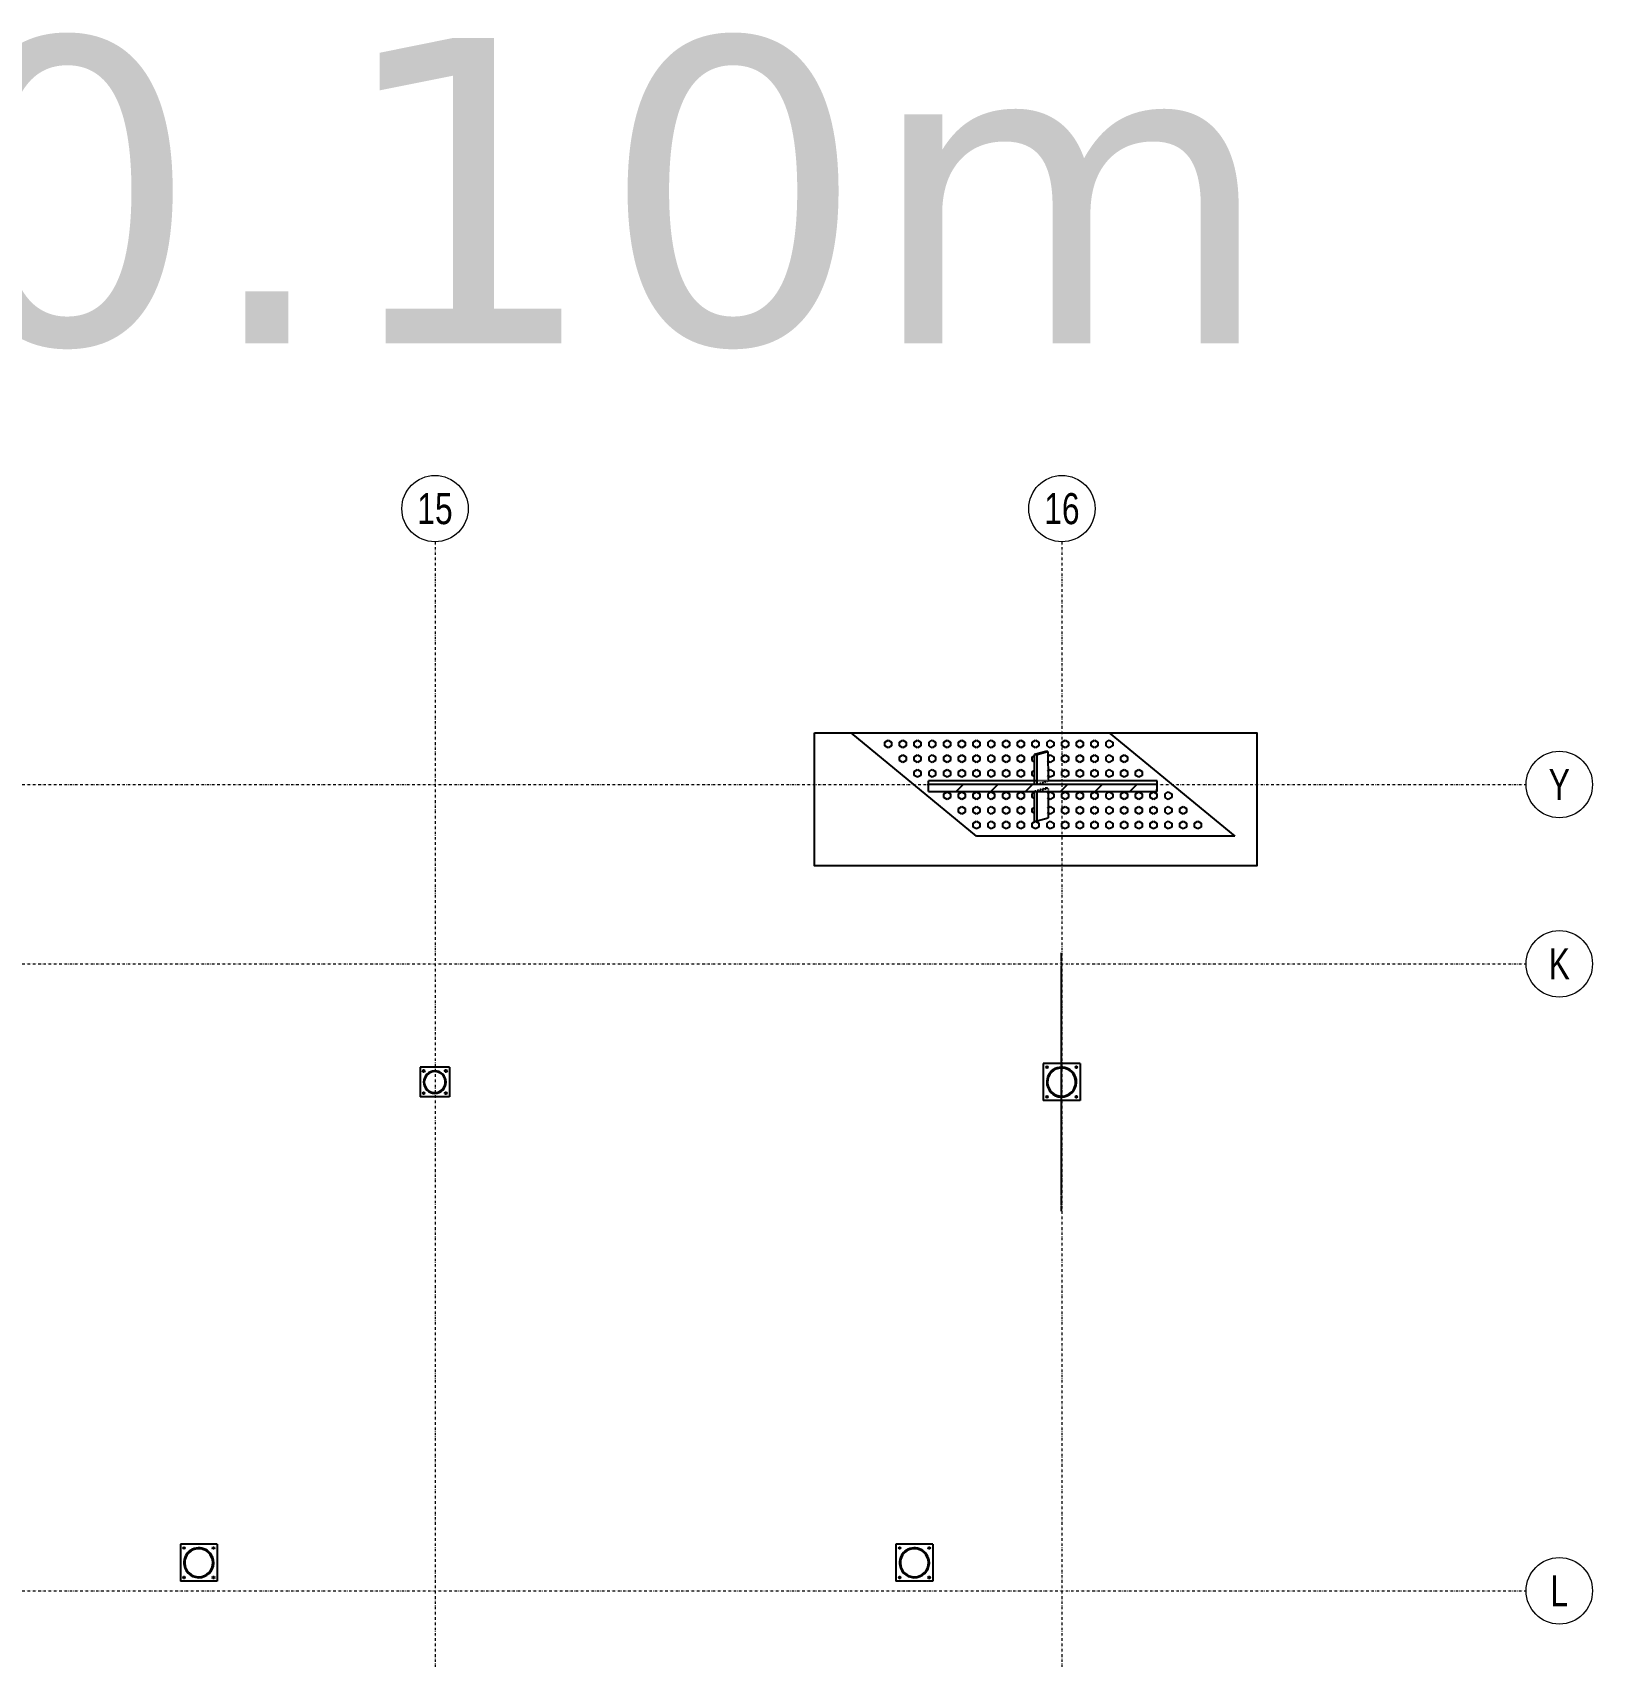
# Model space of a CAD drawing. Header units: millimetres. Extents: x 1541 to 289025, y -12015 to 47026.
# Drawn here: x 76366 to 77899, y -10374 to -8778 of the extents above; entities that cross this region are included whole.
import ezdxf
from ezdxf.enums import TextEntityAlignment as Align

# ---------------------------------------------------------------- set-up
doc = ezdxf.new("R2010")
doc.units = ezdxf.units.MM
doc.header["$LTSCALE"] = 0.1
for name, pattern in [('DASHDOTX2', [50.8, 25.4, -12.7, 0, -12.7]), ('DXK_LINE_DOT2', [3.9198, 1.9599, -1.9599]), ('DXK_LINE_DOT3', [5.9187, 2.979, -0.9799, 0.9799, -0.9799]), ('Grid Line', [3.33375, 1.905, -0.47625, 0.47625, -0.47625])]:
    doc.linetypes.add(name, pattern=pattern)
doc.layers.get('0').update_dxf_attribs({"color": 255})
doc.layers.add('E_EJES', color=8, linetype='Continuous', lineweight=9)
doc.layers.add('E_EJES-1', color=8, linetype='Grid Line', lineweight=9)
doc.layers.add('TEXTO GENRAL', color=3, linetype='Continuous')
doc.styles.add('Swis721 LtCn BT_1', font='swisscl.ttf', dxfattribs={"height": 0.42})
doc.styles.add('TEXTO GENERAL', font='verdana.ttf', dxfattribs={"height": 0.9})

# ---------------------------------------------------------------- blocks, each defined once
blk = doc.blocks.new('Grid - CNI_NOMBRE EJES-372759-_26_00m_LOC COLUMNAS Y MUROS PISO 7')
at = {"layer": 'E_EJES'}
blk.add_circle((0, 0), 0.003, dxfattribs=at)

msp = doc.modelspace()

# ---------------------------------------------------------------- hatches: boundary and pattern name
at = {"linetype": 'Continuous'}
h = msp.add_hatch(dxfattribs=at)
h.set_pattern_fill('', scale=7.611392, style=0, pattern_type=0)
h.set_pattern_definition([(45, (77246.823, -9516.221), (-17.088, 17.088), [])])
h.paths.add_polyline_path([(77471.5, -9516.2), (77246.8, -9516.2), (77246.8, -9523.5), (77471.1, -9523.5), (77471.5, -9518.3)])
h = msp.add_hatch(color=96, dxfattribs=at)
h.paths.add_polyline_path([(76772.4, -9809.1), (76772.2, -9806.9), (76771.6, -9804.8), (76770.6, -9802.9), (76769.2, -9801.3), (76767.5, -9799.9), (76765.6, -9798.9), (76763.5, -9798.2), (76761.4, -9798), (76759.2, -9798.2), (76757.1, -9798.9), (76755.2, -9799.9), (76753.6, -9801.3), (76752.2, -9802.9), (76751.2, -9804.8), (76750.5, -9806.9), (76750.3, -9809.1), (76750.5, -9811.2), (76751.2, -9813.3), (76752.2, -9815.2), (76753.6, -9816.9), (76755.2, -9818.3), (76757.1, -9819.3), (76759.2, -9819.9), (76761.4, -9820.1), (76763.5, -9819.9), (76765.6, -9819.3), (76767.5, -9818.3), (76769.2, -9816.9), (76770.6, -9815.2), (76771.6, -9813.3), (76772.2, -9811.2)])
h.paths.add_polyline_path([(76770.9, -9813), (76770, -9814.8), (76768.7, -9816.4), (76767.1, -9817.7), (76765.3, -9818.6), (76763.4, -9819.2), (76761.4, -9819.4), (76759.4, -9819.2), (76757.4, -9818.6), (76755.6, -9817.7), (76754.1, -9816.4), (76752.8, -9814.8), (76751.8, -9813), (76751.2, -9811.1), (76751, -9809.1), (76751.2, -9807.1), (76751.8, -9805.1), (76752.8, -9803.3), (76754.1, -9801.8), (76755.6, -9800.5), (76757.4, -9799.5), (76759.4, -9798.9), (76761.4, -9798.7), (76763.4, -9798.9), (76765.3, -9799.5), (76767.1, -9800.5), (76768.7, -9801.8), (76770, -9803.3), (76770.9, -9805.1), (76771.5, -9807.1), (76771.7, -9809.1), (76771.5, -9811.1)])
h = msp.add_hatch(color=96, dxfattribs=at)
h.paths.add_polyline_path([(77392.3, -9809.1), (77392, -9806.5), (77391.4, -9804), (77390.3, -9801.7), (77388.8, -9799.6), (77387, -9797.8), (77384.9, -9796.3), (77382.6, -9795.2), (77380.1, -9794.6), (77377.5, -9794.3), (77375, -9794.6), (77372.5, -9795.2), (77370.2, -9796.3), (77368.1, -9797.8), (77366.3, -9799.6), (77364.8, -9801.7), (77363.7, -9804), (77363, -9806.5), (77362.8, -9809.1), (77363, -9811.6), (77363.7, -9814.1), (77364.8, -9816.4), (77366.3, -9818.5), (77368.1, -9820.3), (77370.2, -9821.8), (77372.5, -9822.9), (77375, -9823.5), (77377.5, -9823.8), (77380.1, -9823.5), (77382.6, -9822.9), (77384.9, -9821.8), (77387, -9820.3), (77388.8, -9818.5), (77390.3, -9816.4), (77391.4, -9814.1), (77392, -9811.6)])
h.paths.add_polyline_path([(77390.5, -9813.8), (77389.5, -9816), (77388.1, -9818), (77386.4, -9819.7), (77384.5, -9821), (77382.3, -9822.1), (77379.9, -9822.7), (77377.5, -9822.9), (77375.1, -9822.7), (77372.8, -9822.1), (77370.6, -9821), (77368.6, -9819.7), (77366.9, -9818), (77365.5, -9816), (77364.5, -9813.8), (77363.9, -9811.5), (77363.7, -9809.1), (77363.9, -9806.7), (77364.5, -9804.3), (77365.5, -9802.1), (77366.9, -9800.2), (77368.6, -9798.5), (77370.6, -9797.1), (77372.8, -9796), (77375.1, -9795.4), (77377.5, -9795.2), (77379.9, -9795.4), (77382.3, -9796), (77384.5, -9797.1), (77386.4, -9798.5), (77388.1, -9800.2), (77389.5, -9802.1), (77390.5, -9804.3), (77391.2, -9806.7), (77391.4, -9809.1), (77391.2, -9811.5)])
h = msp.add_hatch(dxfattribs=at)
h.set_pattern_fill('', scale=7.611392, style=0, pattern_type=0)
h.set_pattern_definition([(45, (76543.9, -10278.892), (-17.088, 17.088), [])])
h.paths.add_polyline_path([(76544.1, -10281.4), (76543.9, -10278.9), (76543.2, -10276.4), (76542.2, -10274.1), (76540.7, -10272), (76538.9, -10270.2), (76536.8, -10268.7), (76534.4, -10267.6), (76532, -10267), (76529.4, -10266.7), (76526.9, -10267), (76524.4, -10267.6), (76522.1, -10268.7), (76520, -10270.2), (76518.1, -10272), (76516.7, -10274.1), (76515.6, -10276.4), (76514.9, -10278.9), (76514.7, -10281.4), (76514.9, -10284), (76515.6, -10286.5), (76516.7, -10288.8), (76518.1, -10290.9), (76520, -10292.7), (76522.1, -10294.2), (76524.4, -10295.3), (76526.9, -10295.9), (76529.4, -10296.2), (76532, -10295.9), (76534.4, -10295.3), (76536.8, -10294.2), (76538.9, -10292.7), (76540.7, -10290.9), (76542.2, -10288.8), (76543.2, -10286.5), (76543.9, -10284)])
h.paths.add_polyline_path([(76542.4, -10286.2), (76541.4, -10288.4), (76540, -10290.3), (76538.3, -10292.1), (76536.3, -10293.4), (76534.1, -10294.5), (76531.8, -10295.1), (76529.4, -10295.3), (76527, -10295.1), (76524.7, -10294.5), (76522.5, -10293.4), (76520.5, -10292.1), (76518.8, -10290.3), (76517.4, -10288.4), (76516.4, -10286.2), (76515.8, -10283.9), (76515.6, -10281.4), (76515.8, -10279), (76516.4, -10276.7), (76517.4, -10274.5), (76518.8, -10272.5), (76520.5, -10270.8), (76522.5, -10269.5), (76524.7, -10268.4), (76527, -10267.8), (76529.4, -10267.6), (76531.8, -10267.8), (76534.1, -10268.4), (76536.3, -10269.5), (76538.3, -10270.8), (76540, -10272.5), (76541.4, -10274.5), (76542.4, -10276.7), (76543, -10279), (76543.3, -10281.4), (76543, -10283.9)])
h = msp.add_hatch(dxfattribs=at)
h.set_pattern_fill('', scale=7.611392, style=0, pattern_type=0)
h.set_pattern_definition([(45, (77247.342, -10278.892), (-17.088, 17.088), [])])
h.paths.add_polyline_path([(77247.6, -10281.4), (77247.3, -10278.9), (77246.7, -10276.4), (77245.6, -10274.1), (77244.1, -10272), (77242.3, -10270.2), (77240.2, -10268.7), (77237.9, -10267.6), (77235.4, -10267), (77232.8, -10266.7), (77230.3, -10267), (77227.8, -10267.6), (77225.5, -10268.7), (77223.4, -10270.2), (77221.6, -10272), (77220.1, -10274.1), (77219, -10276.4), (77218.4, -10278.9), (77218.1, -10281.4), (77218.4, -10284), (77219, -10286.5), (77220.1, -10288.8), (77221.6, -10290.9), (77223.4, -10292.7), (77225.5, -10294.2), (77227.8, -10295.3), (77230.3, -10295.9), (77232.8, -10296.2), (77235.4, -10295.9), (77237.9, -10295.3), (77240.2, -10294.2), (77242.3, -10292.7), (77244.1, -10290.9), (77245.6, -10288.8), (77246.7, -10286.5), (77247.3, -10284)])
h.paths.add_polyline_path([(77245.9, -10286.2), (77244.8, -10288.4), (77243.5, -10290.3), (77241.7, -10292.1), (77239.8, -10293.4), (77237.6, -10294.5), (77235.3, -10295.1), (77232.8, -10295.3), (77230.4, -10295.1), (77228.1, -10294.5), (77225.9, -10293.4), (77224, -10292.1), (77222.2, -10290.3), (77220.9, -10288.4), (77219.8, -10286.2), (77219.2, -10283.9), (77219, -10281.4), (77219.2, -10279), (77219.8, -10276.7), (77220.9, -10274.5), (77222.2, -10272.5), (77224, -10270.8), (77225.9, -10269.5), (77228.1, -10268.4), (77230.4, -10267.8), (77232.8, -10267.6), (77235.3, -10267.8), (77237.6, -10268.4), (77239.8, -10269.5), (77241.7, -10270.8), (77243.5, -10272.5), (77244.8, -10274.5), (77245.9, -10276.7), (77246.5, -10279), (77246.7, -10281.4), (77246.5, -10283.9)])

# ---------------------------------------------------------------- linework, layer by layer
at = {"color": 2, "linetype": 'Continuous'}
for p, q in [((77293.9, -9567.5), (77170.7, -9466)), ((77170.7, -9466), (77424.4, -9466)), ((77424.4, -9466), (77547.7, -9567.5)), ((77361.9, -9484.1), (77351, -9487.3)), ((77351, -9516.4), (77351, -9487.3)), ((77351, -9487.3), (77353.4, -9487.3)), ((77353.4, -9487.3), (77364.1, -9484.1)), ((77353.5, -9516.4), (77353.4, -9487.3)), ((77364.1, -9484.1), (77361.9, -9484.1)), ((77364.1, -9484.1), (77364.2, -9513.1)), ((77246.8, -9516.2), (77246.8, -9513.1)), ((77351, -9513.1), (77246.8, -9513.1)), ((77246.8, -9523.5), (77246.8, -9516.2)), ((77246.8, -9516.2), (77471.5, -9516.2)), ((77246.8, -9523.5), (77471.1, -9523.5)), ((77351, -9516.4), (77353.5, -9516.4)), ((77351, -9523.5), (77353.5, -9523.4)), ((77351, -9552.6), (77351, -9523.5)), ((77353.5, -9552.5), (77353.5, -9523.4)), ((77471.5, -9513.1), (77364.2, -9513.1)), ((77364.2, -9523.5), (77364.2, -9549.3)), ((77471.1, -9523.5), (77471.5, -9518.3)), ((77471.1, -9523.5), (77471.5, -9523.5)), ((77471.5, -9516.2), (77471.5, -9513.1)), ((77471.5, -9518.3), (77471.5, -9516.2)), ((77471.5, -9523.5), (77471.5, -9518.3)), ((77351, -9552.6), (77353.5, -9552.5)), ((77353.5, -9552.5), (77364.2, -9549.3)), ((77547.7, -9567.5), (77293.9, -9567.5)), ((76775.9, -9794.6), (76746.9, -9794.6)), ((76746.9, -9794.6), (76746.9, -9823.6)), ((76775.9, -9794.6), (76775.9, -9823.6)), ((77395.7, -9790.9), (77359.4, -9790.9)), ((77359.4, -9790.9), (77359.4, -9827.2)), ((77395.7, -9790.9), (77395.7, -9827.2)), ((76775.9, -9823.6), (76746.9, -9823.6)), ((77395.7, -9827.2), (77359.4, -9827.2)), ((76547.5, -10263.3), (76511.3, -10263.3)), ((76511.3, -10263.3), (76511.3, -10299.6)), ((76547.5, -10263.3), (76547.5, -10299.6)), ((77251, -10263.3), (77214.7, -10263.3)), ((77214.7, -10263.3), (77214.7, -10299.6)), ((77251, -10263.3), (77251, -10299.6)), ((76547.5, -10299.6), (76511.3, -10299.6)), ((77251, -10299.6), (77214.7, -10299.6))]:
    msp.add_line(p, q, dxfattribs=at)
at = {"color": 7, "linetype": 'DXK_LINE_DOT2'}
for p, q in [((77170.7, -9466), (77424.4, -9466)), ((77364.2, -9513.1), (77351, -9513.1)), ((77361.9, -9520.2), (77351, -9523.5)), ((77353.5, -9516.4), (77364.2, -9513.2)), ((77353.5, -9523.4), (77364.1, -9520.2)), ((77364.1, -9520.2), (77361.9, -9520.2)), ((77364.1, -9520.2), (77364.2, -9523.5)), ((77364.2, -9513.1), (77364.2, -9513.2))]:
    msp.add_line(p, q, dxfattribs=at)
at = {"color": 7, "linetype": 'Continuous'}
for p, q in [((77203.7, -9475), (77207, -9473.1)), ((77203.7, -9478.7), (77203.7, -9475)), ((77207, -9480.6), (77203.7, -9478.7)), ((77207, -9473.1), (77210.2, -9475)), ((77210.2, -9478.7), (77207, -9480.6)), ((77210.2, -9475), (77210.2, -9478.7)), ((77218.2, -9475), (77221.5, -9473.1)), ((77218.2, -9478.7), (77218.2, -9475)), ((77221.5, -9480.6), (77218.2, -9478.7)), ((77221.5, -9473.1), (77224.7, -9475)), ((77224.7, -9478.7), (77221.5, -9480.6)), ((77224.7, -9475), (77224.7, -9478.7)), ((77232.7, -9475), (77235.9, -9473.1)), ((77232.7, -9478.7), (77232.7, -9475)), ((77235.9, -9480.6), (77232.7, -9478.7)), ((77235.9, -9473.1), (77239.2, -9475)), ((77239.2, -9478.7), (77235.9, -9480.6)), ((77239.2, -9475), (77239.2, -9478.7)), ((77247.2, -9475), (77250.4, -9473.1)), ((77247.2, -9478.7), (77247.2, -9475)), ((77250.4, -9480.6), (77247.2, -9478.7)), ((77250.4, -9473.1), (77253.7, -9475)), ((77253.7, -9478.7), (77250.4, -9480.6)), ((77253.7, -9475), (77253.7, -9478.7)), ((77261.7, -9475), (77264.9, -9473.1)), ((77261.7, -9478.7), (77261.7, -9475)), ((77264.9, -9480.6), (77261.7, -9478.7)), ((77264.9, -9473.1), (77268.2, -9475)), ((77268.2, -9478.7), (77264.9, -9480.6)), ((77268.2, -9475), (77268.2, -9478.7)), ((77276.2, -9475), (77279.4, -9473.1)), ((77276.2, -9478.7), (77276.2, -9475)), ((77279.4, -9480.6), (77276.2, -9478.7)), ((77279.4, -9473.1), (77282.7, -9475)), ((77282.7, -9478.7), (77279.4, -9480.6)), ((77282.7, -9475), (77282.7, -9478.7)), ((77290.7, -9475), (77293.9, -9473.1)), ((77290.7, -9478.7), (77290.7, -9475)), ((77293.9, -9480.6), (77290.7, -9478.7)), ((77293.9, -9473.1), (77297.2, -9475)), ((77297.2, -9478.7), (77293.9, -9480.6)), ((77297.2, -9475), (77297.2, -9478.7)), ((77305.2, -9475), (77308.4, -9473.1)), ((77305.2, -9478.7), (77305.2, -9475)), ((77308.4, -9480.6), (77305.2, -9478.7)), ((77308.4, -9473.1), (77311.7, -9475)), ((77311.7, -9478.7), (77308.4, -9480.6)), ((77311.7, -9475), (77311.7, -9478.7)), ((77319.7, -9475), (77322.9, -9473.1)), ((77319.7, -9478.7), (77319.7, -9475)), ((77322.9, -9480.6), (77319.7, -9478.7)), ((77322.9, -9473.1), (77326.2, -9475)), ((77326.2, -9478.7), (77322.9, -9480.6)), ((77326.2, -9475), (77326.2, -9478.7)), ((77334.2, -9475), (77337.4, -9473.1)), ((77334.2, -9478.7), (77334.2, -9475)), ((77337.4, -9480.6), (77334.2, -9478.7)), ((77337.4, -9473.1), (77340.7, -9475)), ((77340.7, -9478.7), (77337.4, -9480.6)), ((77340.7, -9475), (77340.7, -9478.7)), ((77348.7, -9475), (77351.9, -9473.1)), ((77348.7, -9478.7), (77348.7, -9475)), ((77351.9, -9480.6), (77348.7, -9478.7)), ((77351.9, -9473.1), (77355.2, -9475)), ((77355.2, -9478.7), (77351.9, -9480.6)), ((77355.2, -9475), (77355.2, -9478.7)), ((77363.2, -9475), (77366.4, -9473.1)), ((77363.2, -9478.7), (77363.2, -9475)), ((77366.4, -9480.6), (77363.2, -9478.7)), ((77366.4, -9473.1), (77369.7, -9475)), ((77369.7, -9478.7), (77366.4, -9480.6)), ((77369.7, -9475), (77369.7, -9478.7)), ((77377.7, -9475), (77380.9, -9473.1)), ((77377.7, -9478.7), (77377.7, -9475)), ((77380.9, -9480.6), (77377.7, -9478.7)), ((77380.9, -9473.1), (77384.2, -9475)), ((77384.2, -9478.7), (77380.9, -9480.6)), ((77384.2, -9475), (77384.2, -9478.7)), ((77392.2, -9475), (77395.4, -9473.1)), ((77392.2, -9478.7), (77392.2, -9475)), ((77395.4, -9480.6), (77392.2, -9478.7)), ((77395.4, -9473.1), (77398.7, -9475)), ((77398.7, -9478.7), (77395.4, -9480.6)), ((77398.7, -9475), (77398.7, -9478.7)), ((77406.7, -9475), (77409.9, -9473.1)), ((77406.7, -9478.7), (77406.7, -9475)), ((77409.9, -9480.6), (77406.7, -9478.7)), ((77409.9, -9473.1), (77413.2, -9475)), ((77413.2, -9478.7), (77409.9, -9480.6)), ((77413.2, -9475), (77413.2, -9478.7)), ((77421.2, -9475), (77424.4, -9473.1)), ((77421.2, -9478.7), (77421.2, -9475)), ((77424.4, -9480.6), (77421.2, -9478.7)), ((77424.4, -9473.1), (77427.7, -9475)), ((77427.7, -9478.7), (77424.4, -9480.6)), ((77427.7, -9475), (77427.7, -9478.7)), ((77218.2, -9489.5), (77221.5, -9487.6)), ((77218.2, -9493.2), (77218.2, -9489.5)), ((77221.5, -9495.1), (77218.2, -9493.2)), ((77221.5, -9487.6), (77224.7, -9489.5)), ((77224.7, -9493.2), (77221.5, -9495.1)), ((77224.7, -9489.5), (77224.7, -9493.2)), ((77232.7, -9489.5), (77235.9, -9487.6)), ((77232.7, -9493.2), (77232.7, -9489.5)), ((77235.9, -9495.1), (77232.7, -9493.2)), ((77235.9, -9487.6), (77239.2, -9489.5)), ((77239.2, -9493.2), (77235.9, -9495.1)), ((77239.2, -9489.5), (77239.2, -9493.2)), ((77247.2, -9489.5), (77250.4, -9487.6)), ((77247.2, -9493.2), (77247.2, -9489.5)), ((77250.4, -9495.1), (77247.2, -9493.2)), ((77250.4, -9487.6), (77253.7, -9489.5)), ((77253.7, -9493.2), (77250.4, -9495.1)), ((77253.7, -9489.5), (77253.7, -9493.2)), ((77261.7, -9489.5), (77264.9, -9487.6)), ((77261.7, -9493.2), (77261.7, -9489.5)), ((77264.9, -9495.1), (77261.7, -9493.2)), ((77264.9, -9487.6), (77268.2, -9489.5)), ((77268.2, -9493.2), (77264.9, -9495.1)), ((77268.2, -9489.5), (77268.2, -9493.2)), ((77276.2, -9489.5), (77279.4, -9487.6)), ((77276.2, -9493.2), (77276.2, -9489.5)), ((77279.4, -9495.1), (77276.2, -9493.2)), ((77279.4, -9487.6), (77282.7, -9489.5)), ((77282.7, -9493.2), (77279.4, -9495.1)), ((77282.7, -9489.5), (77282.7, -9493.2)), ((77290.7, -9489.5), (77293.9, -9487.6)), ((77290.7, -9493.2), (77290.7, -9489.5)), ((77293.9, -9495.1), (77290.7, -9493.2)), ((77293.9, -9487.6), (77297.2, -9489.5)), ((77297.2, -9493.2), (77293.9, -9495.1)), ((77297.2, -9489.5), (77297.2, -9493.2)), ((77305.2, -9489.5), (77308.4, -9487.6)), ((77305.2, -9493.2), (77305.2, -9489.5)), ((77308.4, -9495.1), (77305.2, -9493.2)), ((77308.4, -9487.6), (77311.7, -9489.5)), ((77311.7, -9493.2), (77308.4, -9495.1)), ((77311.7, -9489.5), (77311.7, -9493.2)), ((77319.7, -9489.5), (77322.9, -9487.6)), ((77319.7, -9493.2), (77319.7, -9489.5)), ((77322.9, -9495.1), (77319.7, -9493.2)), ((77322.9, -9487.6), (77326.2, -9489.5)), ((77326.2, -9493.2), (77322.9, -9495.1)), ((77326.2, -9489.5), (77326.2, -9493.2)), ((77334.2, -9489.5), (77337.4, -9487.6)), ((77334.2, -9493.2), (77334.2, -9489.5)), ((77337.4, -9495.1), (77334.2, -9493.2)), ((77337.4, -9487.6), (77340.7, -9489.5)), ((77340.7, -9493.2), (77337.4, -9495.1)), ((77340.7, -9489.5), (77340.7, -9493.2)), ((77348.7, -9489.5), (77351, -9488.1)), ((77348.7, -9493.2), (77348.7, -9489.5)), ((77351, -9494.6), (77348.7, -9493.2)), ((77363.6, -9489.2), (77366.4, -9487.6)), ((77366.4, -9495.1), (77363.6, -9493.5)), ((77366.4, -9487.6), (77369.7, -9489.5)), ((77369.7, -9493.2), (77366.4, -9495.1)), ((77369.7, -9489.5), (77369.7, -9493.2)), ((77377.7, -9489.5), (77380.9, -9487.6)), ((77377.7, -9493.2), (77377.7, -9489.5)), ((77380.9, -9495.1), (77377.7, -9493.2)), ((77380.9, -9487.6), (77384.2, -9489.5)), ((77384.2, -9493.2), (77380.9, -9495.1)), ((77384.2, -9489.5), (77384.2, -9493.2)), ((77392.2, -9489.5), (77395.4, -9487.6)), ((77392.2, -9493.2), (77392.2, -9489.5)), ((77395.4, -9495.1), (77392.2, -9493.2)), ((77395.4, -9487.6), (77398.7, -9489.5)), ((77398.7, -9493.2), (77395.4, -9495.1)), ((77398.7, -9489.5), (77398.7, -9493.2)), ((77406.7, -9489.5), (77409.9, -9487.6)), ((77406.7, -9493.2), (77406.7, -9489.5)), ((77409.9, -9495.1), (77406.7, -9493.2)), ((77409.9, -9487.6), (77413.2, -9489.5)), ((77413.2, -9493.2), (77409.9, -9495.1)), ((77413.2, -9489.5), (77413.2, -9493.2)), ((77421.2, -9489.5), (77424.4, -9487.6)), ((77421.2, -9493.2), (77421.2, -9489.5)), ((77424.4, -9495.1), (77421.2, -9493.2)), ((77424.4, -9487.6), (77427.7, -9489.5)), ((77427.7, -9493.2), (77424.4, -9495.1)), ((77427.7, -9489.5), (77427.7, -9493.2)), ((77435.7, -9489.5), (77438.9, -9487.6)), ((77435.7, -9493.2), (77435.7, -9489.5)), ((77438.9, -9495.1), (77435.7, -9493.2)), ((77438.9, -9487.6), (77442.2, -9489.5)), ((77442.2, -9493.2), (77438.9, -9495.1)), ((77442.2, -9489.5), (77442.2, -9493.2)), ((77232.7, -9504), (77235.9, -9502.1)), ((77232.7, -9507.7), (77232.7, -9504)), ((77235.9, -9509.6), (77232.7, -9507.7)), ((77235.9, -9502.1), (77239.2, -9504)), ((77239.2, -9507.7), (77235.9, -9509.6)), ((77239.2, -9504), (77239.2, -9507.7)), ((77247.2, -9504), (77250.4, -9502.1)), ((77247.2, -9507.7), (77247.2, -9504)), ((77250.4, -9509.6), (77247.2, -9507.7)), ((77250.4, -9502.1), (77253.7, -9504)), ((77253.7, -9507.7), (77250.4, -9509.6)), ((77253.7, -9504), (77253.7, -9507.7)), ((77261.7, -9504), (77264.9, -9502.1)), ((77261.7, -9507.7), (77261.7, -9504)), ((77264.9, -9509.6), (77261.7, -9507.7)), ((77264.9, -9502.1), (77268.2, -9504)), ((77268.2, -9507.7), (77264.9, -9509.6)), ((77268.2, -9504), (77268.2, -9507.7)), ((77276.2, -9504), (77279.4, -9502.1)), ((77276.2, -9507.7), (77276.2, -9504)), ((77279.4, -9509.6), (77276.2, -9507.7)), ((77279.4, -9502.1), (77282.7, -9504)), ((77282.7, -9507.7), (77279.4, -9509.6)), ((77282.7, -9504), (77282.7, -9507.7)), ((77290.7, -9504), (77293.9, -9502.1)), ((77290.7, -9507.7), (77290.7, -9504)), ((77293.9, -9509.6), (77290.7, -9507.7)), ((77293.9, -9502.1), (77297.2, -9504)), ((77297.2, -9507.7), (77293.9, -9509.6)), ((77297.2, -9504), (77297.2, -9507.7)), ((77305.2, -9504), (77308.4, -9502.1)), ((77305.2, -9507.7), (77305.2, -9504)), ((77308.4, -9509.6), (77305.2, -9507.7)), ((77308.4, -9502.1), (77311.7, -9504)), ((77311.7, -9507.7), (77308.4, -9509.6)), ((77311.7, -9504), (77311.7, -9507.7)), ((77319.7, -9504), (77322.9, -9502.1)), ((77319.7, -9507.7), (77319.7, -9504)), ((77322.9, -9509.6), (77319.7, -9507.7)), ((77322.9, -9502.1), (77326.2, -9504)), ((77326.2, -9507.7), (77322.9, -9509.6)), ((77326.2, -9504), (77326.2, -9507.7)), ((77334.2, -9504), (77337.4, -9502.1)), ((77334.2, -9507.7), (77334.2, -9504)), ((77337.4, -9509.6), (77334.2, -9507.7)), ((77337.4, -9502.1), (77340.7, -9504)), ((77340.7, -9507.7), (77337.4, -9509.6)), ((77340.7, -9504), (77340.7, -9507.7)), ((77348.7, -9504), (77351, -9502.6)), ((77348.7, -9507.7), (77348.7, -9504)), ((77351, -9509.1), (77348.7, -9507.7)), ((77363.6, -9503.7), (77366.4, -9502.1)), ((77366.4, -9509.6), (77363.6, -9508)), ((77366.4, -9502.1), (77369.7, -9504)), ((77369.7, -9507.7), (77366.4, -9509.6)), ((77369.7, -9504), (77369.7, -9507.7)), ((77377.7, -9504), (77380.9, -9502.1)), ((77377.7, -9507.7), (77377.7, -9504)), ((77380.9, -9509.6), (77377.7, -9507.7)), ((77380.9, -9502.1), (77384.2, -9504)), ((77384.2, -9507.7), (77380.9, -9509.6)), ((77384.2, -9504), (77384.2, -9507.7)), ((77392.2, -9504), (77395.4, -9502.1)), ((77392.2, -9507.7), (77392.2, -9504)), ((77395.4, -9509.6), (77392.2, -9507.7)), ((77395.4, -9502.1), (77398.7, -9504)), ((77398.7, -9507.7), (77395.4, -9509.6)), ((77398.7, -9504), (77398.7, -9507.7)), ((77406.7, -9504), (77409.9, -9502.1)), ((77406.7, -9507.7), (77406.7, -9504)), ((77409.9, -9509.6), (77406.7, -9507.7)), ((77409.9, -9502.1), (77413.2, -9504)), ((77413.2, -9507.7), (77409.9, -9509.6)), ((77413.2, -9504), (77413.2, -9507.7)), ((77421.2, -9504), (77424.4, -9502.1)), ((77421.2, -9507.7), (77421.2, -9504)), ((77424.4, -9509.6), (77421.2, -9507.7)), ((77424.4, -9502.1), (77427.7, -9504)), ((77427.7, -9507.7), (77424.4, -9509.6)), ((77427.7, -9504), (77427.7, -9507.7)), ((77435.7, -9504), (77438.9, -9502.1)), ((77435.7, -9507.7), (77435.7, -9504)), ((77438.9, -9509.6), (77435.7, -9507.7)), ((77438.9, -9502.1), (77442.2, -9504)), ((77442.2, -9507.7), (77438.9, -9509.6)), ((77442.2, -9504), (77442.2, -9507.7)), ((77450.2, -9504), (77453.4, -9502.1)), ((77450.2, -9507.7), (77450.2, -9504)), ((77453.4, -9509.6), (77450.2, -9507.7)), ((77453.4, -9502.1), (77456.7, -9504)), ((77456.7, -9507.7), (77453.4, -9509.6)), ((77456.7, -9504), (77456.7, -9507.7)), ((77261.7, -9525.7), (77264.9, -9523.8)), ((77261.7, -9529.5), (77261.7, -9525.7)), ((77264.9, -9523.8), (77268.2, -9525.7)), ((77268.2, -9525.7), (77268.2, -9529.5)), ((77276.2, -9525.7), (77279.4, -9523.8)), ((77276.2, -9529.5), (77276.2, -9525.7)), ((77279.4, -9523.8), (77282.7, -9525.7)), ((77282.7, -9525.7), (77282.7, -9529.5)), ((77290.7, -9525.7), (77293.9, -9523.8)), ((77290.7, -9529.5), (77290.7, -9525.7)), ((77293.9, -9523.8), (77297.2, -9525.7)), ((77297.2, -9525.7), (77297.2, -9529.5)), ((77305.2, -9525.7), (77308.4, -9523.8)), ((77305.2, -9529.5), (77305.2, -9525.7)), ((77308.4, -9523.8), (77311.7, -9525.7)), ((77311.7, -9525.7), (77311.7, -9529.5)), ((77319.7, -9525.7), (77322.9, -9523.8)), ((77319.7, -9529.5), (77319.7, -9525.7)), ((77322.9, -9523.8), (77326.2, -9525.7)), ((77326.2, -9525.7), (77326.2, -9529.5)), ((77334.2, -9525.7), (77337.4, -9523.8)), ((77334.2, -9529.5), (77334.2, -9525.7)), ((77337.4, -9523.8), (77340.7, -9525.7)), ((77340.7, -9525.7), (77340.7, -9529.5)), ((77348.7, -9525.7), (77351, -9524.3)), ((77348.7, -9529.5), (77348.7, -9525.7)), ((77363.6, -9525.5), (77366.4, -9523.8)), ((77366.4, -9523.8), (77369.7, -9525.7)), ((77369.7, -9525.7), (77369.7, -9529.5)), ((77377.7, -9525.7), (77380.9, -9523.8)), ((77377.7, -9529.5), (77377.7, -9525.7)), ((77380.9, -9523.8), (77384.2, -9525.7)), ((77384.2, -9525.7), (77384.2, -9529.5)), ((77392.2, -9525.7), (77395.4, -9523.8)), ((77392.2, -9529.5), (77392.2, -9525.7)), ((77395.4, -9523.8), (77398.7, -9525.7)), ((77398.7, -9525.7), (77398.7, -9529.5)), ((77406.7, -9525.7), (77409.9, -9523.8)), ((77406.7, -9529.5), (77406.7, -9525.7)), ((77409.9, -9523.8), (77413.2, -9525.7)), ((77413.2, -9525.7), (77413.2, -9529.5)), ((77421.2, -9525.7), (77424.4, -9523.8)), ((77421.2, -9529.5), (77421.2, -9525.7)), ((77424.4, -9523.8), (77427.7, -9525.7)), ((77427.7, -9525.7), (77427.7, -9529.5)), ((77435.7, -9525.7), (77438.9, -9523.8)), ((77435.7, -9529.5), (77435.7, -9525.7)), ((77438.9, -9523.8), (77442.2, -9525.7)), ((77442.2, -9525.7), (77442.2, -9529.5)), ((77450.2, -9525.7), (77453.4, -9523.8)), ((77450.2, -9529.5), (77450.2, -9525.7)), ((77453.4, -9523.8), (77456.7, -9525.7)), ((77456.7, -9525.7), (77456.7, -9529.5)), ((77464.7, -9525.7), (77467.9, -9523.8)), ((77464.7, -9529.5), (77464.7, -9525.7)), ((77467.9, -9523.8), (77471.2, -9525.7)), ((77471.2, -9525.7), (77471.2, -9529.5)), ((77479.2, -9525.7), (77482.4, -9523.8)), ((77479.2, -9529.5), (77479.2, -9525.7)), ((77482.4, -9523.8), (77485.7, -9525.7)), ((77485.7, -9525.7), (77485.7, -9529.5)), ((77264.9, -9531.4), (77261.7, -9529.5)), ((77268.2, -9529.5), (77264.9, -9531.4)), ((77279.4, -9531.4), (77276.2, -9529.5)), ((77276.2, -9540.2), (77279.4, -9538.3)), ((77276.2, -9544), (77276.2, -9540.2)), ((77282.7, -9529.5), (77279.4, -9531.4)), ((77279.4, -9538.3), (77282.7, -9540.2)), ((77282.7, -9540.2), (77282.7, -9544)), ((77293.9, -9531.4), (77290.7, -9529.5)), ((77290.7, -9540.2), (77293.9, -9538.3)), ((77290.7, -9544), (77290.7, -9540.2)), ((77297.2, -9529.5), (77293.9, -9531.4)), ((77293.9, -9538.3), (77297.2, -9540.2)), ((77297.2, -9540.2), (77297.2, -9544)), ((77308.4, -9531.4), (77305.2, -9529.5)), ((77305.2, -9540.2), (77308.4, -9538.3)), ((77305.2, -9544), (77305.2, -9540.2)), ((77311.7, -9529.5), (77308.4, -9531.4)), ((77308.4, -9538.3), (77311.7, -9540.2)), ((77311.7, -9540.2), (77311.7, -9544)), ((77322.9, -9531.4), (77319.7, -9529.5)), ((77319.7, -9540.2), (77322.9, -9538.3)), ((77319.7, -9544), (77319.7, -9540.2)), ((77326.2, -9529.5), (77322.9, -9531.4)), ((77322.9, -9538.3), (77326.2, -9540.2)), ((77326.2, -9540.2), (77326.2, -9544)), ((77337.4, -9531.4), (77334.2, -9529.5)), ((77334.2, -9540.2), (77337.4, -9538.3)), ((77334.2, -9544), (77334.2, -9540.2)), ((77340.7, -9529.5), (77337.4, -9531.4)), ((77337.4, -9538.3), (77340.7, -9540.2)), ((77340.7, -9540.2), (77340.7, -9544)), ((77351, -9530.8), (77348.7, -9529.5)), ((77348.7, -9540.2), (77351, -9538.8)), ((77348.7, -9544), (77348.7, -9540.2)), ((77366.4, -9531.4), (77363.6, -9529.7)), ((77363.6, -9540), (77366.4, -9538.3)), ((77369.7, -9529.5), (77366.4, -9531.4)), ((77366.4, -9538.3), (77369.7, -9540.2)), ((77369.7, -9540.2), (77369.7, -9544)), ((77380.9, -9531.4), (77377.7, -9529.5)), ((77377.7, -9540.2), (77380.9, -9538.3)), ((77377.7, -9544), (77377.7, -9540.2)), ((77384.2, -9529.5), (77380.9, -9531.4)), ((77380.9, -9538.3), (77384.2, -9540.2)), ((77384.2, -9540.2), (77384.2, -9544)), ((77395.4, -9531.4), (77392.2, -9529.5)), ((77392.2, -9540.2), (77395.4, -9538.3)), ((77392.2, -9544), (77392.2, -9540.2)), ((77398.7, -9529.5), (77395.4, -9531.4)), ((77395.4, -9538.3), (77398.7, -9540.2)), ((77398.7, -9540.2), (77398.7, -9544)), ((77409.9, -9531.4), (77406.7, -9529.5)), ((77406.7, -9540.2), (77409.9, -9538.3)), ((77406.7, -9544), (77406.7, -9540.2)), ((77413.2, -9529.5), (77409.9, -9531.4)), ((77409.9, -9538.3), (77413.2, -9540.2)), ((77413.2, -9540.2), (77413.2, -9544)), ((77424.4, -9531.4), (77421.2, -9529.5)), ((77421.2, -9540.2), (77424.4, -9538.3)), ((77421.2, -9544), (77421.2, -9540.2)), ((77427.7, -9529.5), (77424.4, -9531.4)), ((77424.4, -9538.3), (77427.7, -9540.2)), ((77427.7, -9540.2), (77427.7, -9544)), ((77438.9, -9531.4), (77435.7, -9529.5)), ((77435.7, -9540.2), (77438.9, -9538.3)), ((77435.7, -9544), (77435.7, -9540.2)), ((77442.2, -9529.5), (77438.9, -9531.4)), ((77438.9, -9538.3), (77442.2, -9540.2)), ((77442.2, -9540.2), (77442.2, -9544)), ((77453.4, -9531.4), (77450.2, -9529.5)), ((77450.2, -9540.2), (77453.4, -9538.3)), ((77450.2, -9544), (77450.2, -9540.2)), ((77456.7, -9529.5), (77453.4, -9531.4)), ((77453.4, -9538.3), (77456.7, -9540.2)), ((77456.7, -9540.2), (77456.7, -9544)), ((77467.9, -9531.4), (77464.7, -9529.5)), ((77464.7, -9540.2), (77467.9, -9538.3)), ((77464.7, -9544), (77464.7, -9540.2)), ((77471.2, -9529.5), (77467.9, -9531.4)), ((77467.9, -9538.3), (77471.2, -9540.2)), ((77471.2, -9540.2), (77471.2, -9544)), ((77482.4, -9531.4), (77479.2, -9529.5)), ((77479.2, -9540.2), (77482.4, -9538.3)), ((77479.2, -9544), (77479.2, -9540.2)), ((77485.7, -9529.5), (77482.4, -9531.4)), ((77482.4, -9538.3), (77485.7, -9540.2)), ((77485.7, -9540.2), (77485.7, -9544)), ((77493.6, -9540.2), (77496.9, -9538.3)), ((77493.6, -9544), (77493.6, -9540.2)), ((77496.9, -9538.3), (77500.2, -9540.2)), ((77500.2, -9540.2), (77500.2, -9544)), ((77279.4, -9545.9), (77276.2, -9544)), ((77282.7, -9544), (77279.4, -9545.9)), ((77293.9, -9545.9), (77290.7, -9544)), ((77290.7, -9554.7), (77293.9, -9552.8)), ((77290.7, -9558.5), (77290.7, -9554.7)), ((77293.9, -9560.3), (77290.7, -9558.5)), ((77297.2, -9544), (77293.9, -9545.9)), ((77293.9, -9552.8), (77297.2, -9554.7)), ((77297.2, -9558.5), (77293.9, -9560.3)), ((77297.2, -9554.7), (77297.2, -9558.5)), ((77308.4, -9545.9), (77305.2, -9544)), ((77305.2, -9554.7), (77308.4, -9552.8)), ((77305.2, -9558.5), (77305.2, -9554.7)), ((77308.4, -9560.3), (77305.2, -9558.5)), ((77311.7, -9544), (77308.4, -9545.9)), ((77308.4, -9552.8), (77311.7, -9554.7)), ((77311.7, -9558.5), (77308.4, -9560.3)), ((77311.7, -9554.7), (77311.7, -9558.5)), ((77322.9, -9545.9), (77319.7, -9544)), ((77319.7, -9554.7), (77322.9, -9552.8)), ((77319.7, -9558.5), (77319.7, -9554.7)), ((77322.9, -9560.3), (77319.7, -9558.5)), ((77326.2, -9544), (77322.9, -9545.9)), ((77322.9, -9552.8), (77326.2, -9554.7)), ((77326.2, -9558.5), (77322.9, -9560.3)), ((77326.2, -9554.7), (77326.2, -9558.5)), ((77337.4, -9545.9), (77334.2, -9544)), ((77334.2, -9554.7), (77337.4, -9552.8)), ((77334.2, -9558.5), (77334.2, -9554.7)), ((77337.4, -9560.3), (77334.2, -9558.5)), ((77340.7, -9544), (77337.4, -9545.9)), ((77337.4, -9552.8), (77340.7, -9554.7)), ((77340.7, -9558.5), (77337.4, -9560.3)), ((77340.7, -9554.7), (77340.7, -9558.5)), ((77351, -9545.3), (77348.7, -9544)), ((77348.7, -9554.7), (77351.9, -9552.8)), ((77348.7, -9558.5), (77348.7, -9554.7)), ((77351.9, -9560.3), (77348.7, -9558.5)), ((77351.9, -9552.8), (77355.2, -9554.7)), ((77355.2, -9558.5), (77351.9, -9560.3)), ((77355.2, -9554.7), (77355.2, -9558.5)), ((77363.2, -9554.7), (77366.4, -9552.8)), ((77363.2, -9558.5), (77363.2, -9554.7)), ((77366.4, -9560.3), (77363.2, -9558.5)), ((77366.4, -9545.9), (77363.6, -9544.2)), ((77369.7, -9544), (77366.4, -9545.9)), ((77366.4, -9552.8), (77369.7, -9554.7)), ((77369.7, -9558.5), (77366.4, -9560.3)), ((77369.7, -9554.7), (77369.7, -9558.5)), ((77380.9, -9545.9), (77377.7, -9544)), ((77377.7, -9554.7), (77380.9, -9552.8)), ((77377.7, -9558.5), (77377.7, -9554.7)), ((77380.9, -9560.3), (77377.7, -9558.5)), ((77384.2, -9544), (77380.9, -9545.9)), ((77380.9, -9552.8), (77384.2, -9554.7)), ((77384.2, -9558.5), (77380.9, -9560.3)), ((77384.2, -9554.7), (77384.2, -9558.5)), ((77395.4, -9545.9), (77392.2, -9544)), ((77392.2, -9554.7), (77395.4, -9552.8)), ((77392.2, -9558.5), (77392.2, -9554.7)), ((77395.4, -9560.3), (77392.2, -9558.5)), ((77398.7, -9544), (77395.4, -9545.9)), ((77395.4, -9552.8), (77398.7, -9554.7)), ((77398.7, -9558.5), (77395.4, -9560.3)), ((77398.7, -9554.7), (77398.7, -9558.5)), ((77409.9, -9545.9), (77406.7, -9544)), ((77406.7, -9554.7), (77409.9, -9552.8)), ((77406.7, -9558.5), (77406.7, -9554.7)), ((77409.9, -9560.3), (77406.7, -9558.5)), ((77413.2, -9544), (77409.9, -9545.9)), ((77409.9, -9552.8), (77413.2, -9554.7)), ((77413.2, -9558.5), (77409.9, -9560.3)), ((77413.2, -9554.7), (77413.2, -9558.5)), ((77424.4, -9545.9), (77421.2, -9544)), ((77421.2, -9554.7), (77424.4, -9552.8)), ((77421.2, -9558.5), (77421.2, -9554.7)), ((77424.4, -9560.3), (77421.2, -9558.5)), ((77427.7, -9544), (77424.4, -9545.9)), ((77424.4, -9552.8), (77427.7, -9554.7)), ((77427.7, -9558.5), (77424.4, -9560.3)), ((77427.7, -9554.7), (77427.7, -9558.5)), ((77438.9, -9545.9), (77435.7, -9544)), ((77435.7, -9554.7), (77438.9, -9552.8)), ((77435.7, -9558.5), (77435.7, -9554.7)), ((77438.9, -9560.3), (77435.7, -9558.5)), ((77442.2, -9544), (77438.9, -9545.9)), ((77438.9, -9552.8), (77442.2, -9554.7)), ((77442.2, -9558.5), (77438.9, -9560.3)), ((77442.2, -9554.7), (77442.2, -9558.5)), ((77453.4, -9545.9), (77450.2, -9544)), ((77450.2, -9554.7), (77453.4, -9552.8)), ((77450.2, -9558.5), (77450.2, -9554.7)), ((77453.4, -9560.3), (77450.2, -9558.5)), ((77456.7, -9544), (77453.4, -9545.9)), ((77453.4, -9552.8), (77456.7, -9554.7)), ((77456.7, -9558.5), (77453.4, -9560.3)), ((77456.7, -9554.7), (77456.7, -9558.5)), ((77467.9, -9545.9), (77464.7, -9544)), ((77464.7, -9554.7), (77467.9, -9552.8)), ((77464.7, -9558.5), (77464.7, -9554.7)), ((77467.9, -9560.3), (77464.7, -9558.5)), ((77471.2, -9544), (77467.9, -9545.9)), ((77467.9, -9552.8), (77471.2, -9554.7)), ((77471.2, -9558.5), (77467.9, -9560.3)), ((77471.2, -9554.7), (77471.2, -9558.5)), ((77482.4, -9545.9), (77479.2, -9544)), ((77479.2, -9554.7), (77482.4, -9552.8)), ((77479.2, -9558.5), (77479.2, -9554.7)), ((77482.4, -9560.3), (77479.2, -9558.5)), ((77485.7, -9544), (77482.4, -9545.9)), ((77482.4, -9552.8), (77485.7, -9554.7)), ((77485.7, -9558.5), (77482.4, -9560.3)), ((77485.7, -9554.7), (77485.7, -9558.5)), ((77496.9, -9545.9), (77493.6, -9544)), ((77493.6, -9554.7), (77496.9, -9552.8)), ((77493.6, -9558.5), (77493.6, -9554.7)), ((77496.9, -9560.3), (77493.6, -9558.5)), ((77500.2, -9544), (77496.9, -9545.9)), ((77496.9, -9552.8), (77500.2, -9554.7)), ((77500.2, -9558.5), (77496.9, -9560.3)), ((77500.2, -9554.7), (77500.2, -9558.5)), ((77508.1, -9554.7), (77511.4, -9552.8)), ((77508.1, -9558.5), (77508.1, -9554.7)), ((77511.4, -9560.3), (77508.1, -9558.5)), ((77511.4, -9552.8), (77514.7, -9554.7)), ((77514.7, -9558.5), (77511.4, -9560.3)), ((77514.7, -9554.7), (77514.7, -9558.5)), ((76749.4, -9798.2), (76749.9, -9797.2)), ((76749.9, -9799.2), (76749.4, -9798.2)), ((76749.9, -9797.2), (76751.1, -9797.2)), ((76751.1, -9797.2), (76751.6, -9798.2)), ((76751.6, -9798.2), (76751.1, -9799.2)), ((76771.1, -9798.2), (76771.7, -9797.2)), ((76771.7, -9799.2), (76771.1, -9798.2)), ((76771.7, -9797.2), (76772.8, -9797.2)), ((76772.8, -9797.2), (76773.4, -9798.2)), ((76773.4, -9798.2), (76772.8, -9799.2)), ((77361.9, -9794.6), (77362.5, -9793.6)), ((77362.5, -9795.5), (77361.9, -9794.6)), ((77362.5, -9793.6), (77363.6, -9793.6)), ((77363.6, -9795.5), (77362.5, -9795.5)), ((77363.6, -9793.6), (77364.2, -9794.6)), ((77364.2, -9794.6), (77363.6, -9795.5)), ((77390.9, -9794.6), (77391.5, -9793.6)), ((77391.5, -9795.5), (77390.9, -9794.6)), ((77391.5, -9793.6), (77392.6, -9793.6)), ((77392.6, -9795.5), (77391.5, -9795.5)), ((77392.6, -9793.6), (77393.2, -9794.6)), ((77393.2, -9794.6), (77392.6, -9795.5)), ((76751.1, -9799.2), (76749.9, -9799.2)), ((76772.8, -9799.2), (76771.7, -9799.2)), ((76749.4, -9819.9), (76749.9, -9819)), ((76749.9, -9820.9), (76749.4, -9819.9)), ((76749.9, -9819), (76751.1, -9819)), ((76751.1, -9820.9), (76749.9, -9820.9)), ((76751.1, -9819), (76751.6, -9819.9)), ((76751.6, -9819.9), (76751.1, -9820.9)), ((76771.1, -9819.9), (76771.7, -9819)), ((76771.7, -9820.9), (76771.1, -9819.9)), ((76771.7, -9819), (76772.8, -9819)), ((76772.8, -9820.9), (76771.7, -9820.9)), ((76772.8, -9819), (76773.4, -9819.9)), ((76773.4, -9819.9), (76772.8, -9820.9)), ((77361.9, -9823.6), (77362.5, -9822.6)), ((77362.5, -9824.5), (77361.9, -9823.6)), ((77362.5, -9822.6), (77363.6, -9822.6)), ((77363.6, -9824.5), (77362.5, -9824.5)), ((77363.6, -9822.6), (77364.2, -9823.6)), ((77364.2, -9823.6), (77363.6, -9824.5)), ((77390.9, -9823.6), (77391.5, -9822.6)), ((77391.5, -9824.5), (77390.9, -9823.6)), ((77391.5, -9822.6), (77392.6, -9822.6)), ((77392.6, -9824.5), (77391.5, -9824.5)), ((77392.6, -9822.6), (77393.2, -9823.6)), ((77393.2, -9823.6), (77392.6, -9824.5)), ((76513.8, -10266.9), (76514.3, -10266)), ((76514.3, -10267.9), (76513.8, -10266.9)), ((76514.3, -10266), (76515.5, -10266)), ((76515.5, -10267.9), (76514.3, -10267.9)), ((76515.5, -10266), (76516, -10266.9)), ((76516, -10266.9), (76515.5, -10267.9)), ((76542.8, -10266.9), (76543.3, -10266)), ((76543.3, -10267.9), (76542.8, -10266.9)), ((76543.3, -10266), (76544.5, -10266)), ((76544.5, -10267.9), (76543.3, -10267.9)), ((76544.5, -10266), (76545, -10266.9)), ((76545, -10266.9), (76544.5, -10267.9)), ((77217.2, -10266.9), (77217.8, -10266)), ((77217.8, -10267.9), (77217.2, -10266.9)), ((77217.8, -10266), (77218.9, -10266)), ((77218.9, -10267.9), (77217.8, -10267.9)), ((77218.9, -10266), (77219.5, -10266.9)), ((77219.5, -10266.9), (77218.9, -10267.9)), ((77246.2, -10266.9), (77246.8, -10266)), ((77246.8, -10267.9), (77246.2, -10266.9)), ((77246.8, -10266), (77247.9, -10266)), ((77247.9, -10267.9), (77246.8, -10267.9)), ((77247.9, -10266), (77248.5, -10266.9)), ((77248.5, -10266.9), (77247.9, -10267.9)), ((76513.8, -10295.9), (76514.3, -10295)), ((76514.3, -10296.9), (76513.8, -10295.9)), ((76514.3, -10295), (76515.5, -10295)), ((76515.5, -10296.9), (76514.3, -10296.9)), ((76515.5, -10295), (76516, -10295.9)), ((76516, -10295.9), (76515.5, -10296.9)), ((76542.8, -10295.9), (76543.3, -10295)), ((76543.3, -10296.9), (76542.8, -10295.9)), ((76543.3, -10295), (76544.5, -10295)), ((76544.5, -10296.9), (76543.3, -10296.9)), ((76544.5, -10295), (76545, -10295.9)), ((76545, -10295.9), (76544.5, -10296.9)), ((77217.2, -10295.9), (77217.8, -10295)), ((77217.8, -10296.9), (77217.2, -10295.9)), ((77217.8, -10295), (77218.9, -10295)), ((77218.9, -10296.9), (77217.8, -10296.9)), ((77218.9, -10295), (77219.5, -10295.9)), ((77219.5, -10295.9), (77218.9, -10296.9)), ((77246.2, -10295.9), (77246.8, -10295)), ((77246.8, -10296.9), (77246.2, -10295.9)), ((77246.8, -10295), (77247.9, -10295)), ((77247.9, -10296.9), (77246.8, -10296.9)), ((77247.9, -10295), (77248.5, -10295.9)), ((77248.5, -10295.9), (77247.9, -10296.9))]:
    msp.add_line(p, q, dxfattribs=at)
at = {"color": 7, "linetype": 'DXK_LINE_DOT3'}
for p, q in [((77377.5, -9935.9), (77377.5, -9682.2)), ((77377.5, -9917.8), (77377.5, -9700.3))]:
    msp.add_line(p, q, dxfattribs=at)
at = {"color": 2, "linetype": 'Continuous'}
msp.add_lwpolyline([(77134.5, -9466), (77569.4, -9466), (77569.4, -9596.5), (77134.5, -9596.5)], close=True, dxfattribs=at)
for centre, radius, start, end in [((76761.4, -9809.1), 11.1, 11.25, 191.25), ((77377.5, -9809.1), 14.7, 10, 190), ((77377.5, -9809.1), 13.8, 350, 170), ((76761.4, -9809.1), 11.1, 191.25, 11.25), ((76761.4, -9809.1), 10.3, 168.75, 348.75), ((76761.4, -9809.1), 10.3, 348.75, 168.75), ((77377.5, -9809.1), 14.7, 190, 10), ((77377.5, -9809.1), 13.8, 170, 350), ((76529.4, -10281.4), 14.7, 10, 190), ((76529.4, -10281.4), 13.8, 350, 170), ((77232.8, -10281.4), 14.7, 10, 190), ((77232.8, -10281.4), 13.8, 350, 170), ((76529.4, -10281.4), 14.7, 190, 10), ((76529.4, -10281.4), 13.8, 170, 350), ((77232.8, -10281.4), 14.7, 190, 10), ((77232.8, -10281.4), 13.8, 170, 350)]:
    msp.add_arc(centre, radius, start, end, dxfattribs=at)
at = {"layer": 'E_EJES'}
for centre in [(76761.6, -9245.6), (77377.8, -9245.6)]:
    msp.add_circle(centre, 32.6, dxfattribs=at)
at = {"layer": 'E_EJES-1', "linetype": 'DASHDOTX2'}
for p, q in [((76761.6, -9278.2), (76761.6, -11903.7)), ((77377.8, -9278.2), (77377.8, -11903.7)), ((70611.3, -9516.7), (77834.1, -9516.7)), ((70611.3, -9692.9), (77834.1, -9692.9)), ((70611.3, -10309), (77834.1, -10309))]:
    msp.add_line(p, q, dxfattribs=at)

# ---------------------------------------------------------------- block references
at = {"layer": 'E_EJES', "xscale": 10873.41661564557, "yscale": 10873.41661564557, "zscale": 10873.41661564557, "rotation": 269.9999999999994}
for p in [(77866.7, -9516.7), (77866.7, -9692.9), (77866.7, -10309)]:
    msp.add_blockref('Grid - CNI_NOMBRE EJES-372759-_26_00m_LOC COLUMNAS Y MUROS PISO 7', p, dxfattribs=at)

# ---------------------------------------------------------------- texts
at = {"layer": 'E_EJES', "style": 'Swis721 LtCn BT_1'}
for s, height, p in [('15', 30.45, (76761.6, -9245.6)), ('16', 30.45, (77377.8, -9245.6)), ('Y', 30.4, (77866.7, -9516.7)), ('K', 30.4, (77866.7, -9692.9)), ('L', 30.4, (77866.7, -10309))]:
    msp.add_text(s, height=height, dxfattribs=at).set_placement(p, align=Align.MIDDLE_CENTER)
at = {"layer": 'TEXTO GENRAL', "color": 3, "style": 'TEXTO GENERAL'}
msp.add_text('PLANTA DE PISO 1 N.E. +0.10m', height=300, dxfattribs=at).set_placement((74317.2, -8933.2), align=Align.MIDDLE_CENTER)

doc.saveas('drawing.dxf')
